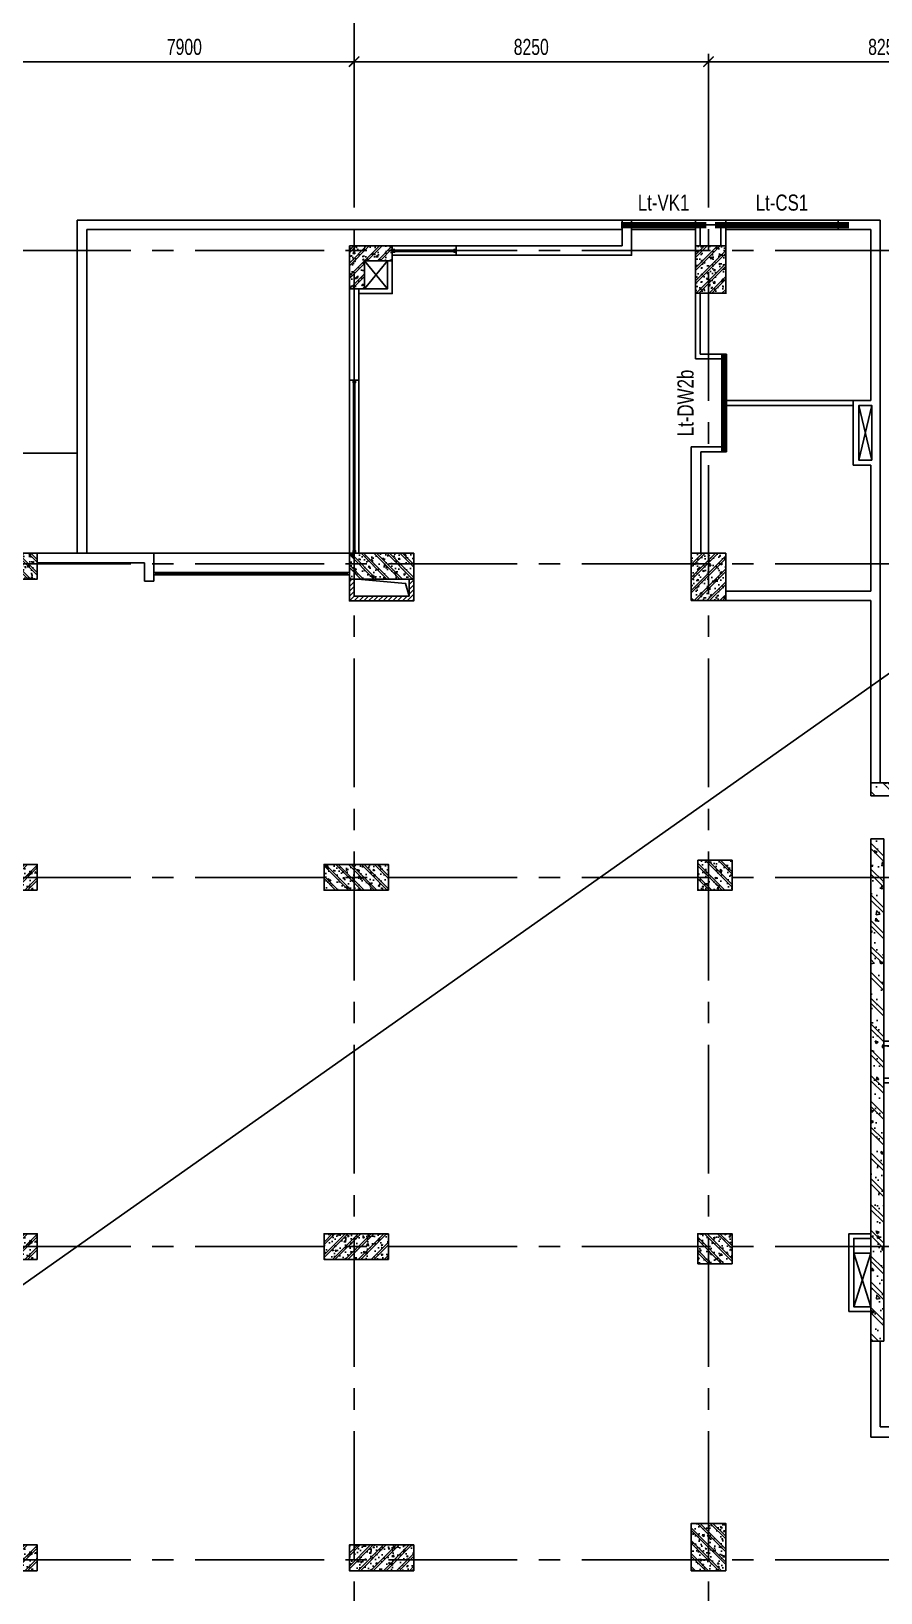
# Model space of a CAD drawing. Header units: millimetres. Extents: x 0 to 132458, y 0 to 365310.
# Drawn here: x 65310 to 85085, y 310568 to 346941 of the extents above; entities that cross this region are included whole.
import ezdxf
from ezdxf.enums import TextEntityAlignment as Align

# ---------------------------------------------------------------- set-up
doc = ezdxf.new("R2010")
doc.units = ezdxf.units.MM
doc.header["$LTSCALE"] = 400
doc.header["$PDSIZE"] = -2
doc.linetypes.add('CENTER2', pattern=[1.125, 0.75, -0.125, 0.125, -0.125])
doc.layers.get('0').update_dxf_attribs({"lineweight": 5})
doc.layers.get('Defpoints').update_dxf_attribs({"color": 2})
for name, color, linetype in [('CDC.01.AXIS', 160, 'CENTER2'), ('CDC.02.DIM', 1, 'Continuous'), ('CDC.03.BORDER', 3, 'Continuous'), ('CDC.05.STEEL', 4, 'Continuous'), ('CDC.06.TEXT', 2, 'Continuous'), ('CDC.09.COLUMN', 4, 'Continuous'), ('CDC.10.HATCH', 9, 'Continuous'), ('CDC.11.NOTE', 8, 'Continuous'), ('KCS_LANH_TO', 3, 'Continuous')]:
    doc.layers.add(name, color=color, linetype=linetype)
doc.layers.add('KCS_Plotter', color=11, linetype='Continuous', plot=False)
doc.styles.add('KCS_SMTEXT', font='arial.ttf', dxfattribs={"width": 0.7})
doc.dimstyles.new('KCS_DIM150', dxfattribs={"dimscale": 150, "dimtxt": 2.5, "dimasz": 1.6, "dimexe": 1.2, "dimexo": 0, "dimgap": 1, "dimtad": 1, "dimdec": 0, "dimzin": 0, "dimdsep": 46, "dimtxsty": 'KCS_SMTEXT', "dimblk": 'ARCHTICK', "dimcen": 0, "dimdle": 1, "dimclrd": 256, "dimclre": 256, "dimclrt": 2, "dimadec": 0, "dimazin": 0, "dimtfac": 1, "dimtdec": 0, "dimtix": 1, "dimtmove": 2, "dimatfit": 3, "dimfxl": 1, "dimtolj": 1, "dimtzin": 0, "dimarcsym": 0})
pattern_1 = [(130, (3568852.56, -372898.05), (-358.63009, -31.376067), [37.5, -412.5]), (185, (3568852.56, -372898.05), (69.37567, 376.09607), [30, -330]), (79.5486, (3568822.67, -372900.67), (-289.25469, 344.71977), [31.870095, -350.571056]), (133.8158, (3568852.56, -372798.05), (-533.62052, -82.75951), [56.25, -618.75]), (83.3644, (3568808.1, -372804.95), (-467.33135, 487.05894), [47.80514, -525.8565]), (188.8158, (3568852.56, -372798.05), (-467.33097, 487.0593), [45, -495]), (159, (3568802.56, -372823.05), (-298.453526, -201.309445), [37.5, -412.5]), (214, (3568802.56, -372823.05), (-121.657666, 362.57502), [30, -330]), (108.5486, (3568777.7, -372839.83), (-420.111314, 161.26525), [31.870095, -350.571056]), (142.5, (3568852.56, -372898.05), (-6.079928, 166.446927), [0, -326, 0, -335, 0, -331.25]), (172.5, (3568852.56, -372898.05), (-131.534769, 197.205856), [0, -191, 0, -318.5, 0, -126.25]), (212.5, (3568964.06, -372898.05), (-266.911218, -11.277436), [0, -125, 0, -390, 0, -517.5]), (222.5, (3569014.06, -372898.05), (-291.593085, 50.05249), [0, -162.5, 0, -259, 0, -367.5]), (135, (3568852.56, -372898.05), (150.26019, 150.26019), []), (135, (3568852.56, -372836.8), (150.26019, 150.26019), [])]

# ---------------------------------------------------------------- blocks, each defined once
blk = doc.blocks.new('ctht1 a')
at = {"layer": 'CDC.10.HATCH', "ltscale": 10}
h = blk.add_hatch(dxfattribs=at)
h.set_pattern_fill('BETONG', color=256, scale=100, style=0, pattern_type=2)
h.set_pattern_definition([(50, (5738611.56, 163803.75), (717.2602, -62.7521), [75, -825]), (355, (5738611.56, 163803.75), (-138.7513, 752.1921), [60, -660]), (100.4514, (5738671.3, 163798.5), (578.5094, 689.4395), [63.7402, -701.1421]), (46.1842, (5738611.6, 164003.75), (1067.241, -165.519), [112.5, -1237.5]), (96.6356, (5738700.5, 163990), (934.6627, 974.118), [95.6103, -1051.713]), (351.1842, (5738611.6, 164003.7), (934.662, 974.1186), [90, -990]), (21, (5738711.56, 163953.75), (596.9071, -402.6189), [75, -825]), (326, (5738711.56, 163953.75), (243.3153, 725.15), [60, -660]), (71.4514, (5738761.3, 163920.2), (840.2226, 322.5305), [63.7402, -701.1421]), (37.5, (5738611.56, 163803.75), (12.15986, 332.89385), [0, -652, 0, -670, 0, -662.5]), (7.5, (5738611.56, 163803.75), (263.06954, 394.4117), [0, -382, 0, -637, 0, -252.5]), (327.5, (5738388.56, 163803.75), (533.82244, -22.55487), [0, -250, 0, -780, 0, -1035]), (317.5, (5738288.56, 163803.75), (583.1862, 100.105), [0, -325, 0, -518, 0, -735]), (45, (5738611.56, 163803.75), (-300.5204, 300.5204), []), (45, (5738611.56, 163926.25), (-300.5204, 300.5204), [])])
h.paths.add_polyline_path([(5709835, 500919), (5708925, 500919), (5708925, 500619), (5709835, 500619)], flags=17)
h.paths.add_polyline_path([(5715125, 500919), (5713326, 500919), (5713326, 500619), (5715125, 500619)])
h.paths.add_polyline_path([(5715125, 499619), (5714825, 499619), (5714825, 487919), (5715125, 487919)])
h.paths.add_polyline_path([(5711024, 488219), (5710225, 488219), (5710225, 487919), (5711024, 487919)], flags=17)
h.paths.add_polyline_path([(5713525, 488219), (5713525, 487919), (5713823, 487919), (5713823, 488219)])
h.paths.add_polyline_path([(5712525, 487919), (5712525, 488219), (5712325, 488219), (5712325, 500919), (5711636, 500919), (5710834, 500919), (5710834, 500619), (5712025, 500619), (5712025, 499519), (5709225, 499519), (5709225, 499619), (5708925, 499619), (5708925, 498724), (5709225, 498724), (5709225, 499299), (5712025, 499299), (5712025, 496799), (5709225, 496799), (5709225, 497424), (5708925, 497424), (5708925, 496079), (5709225, 496079), (5709225, 496579), (5712025, 496579), (5712025, 494529), (5709225, 494529), (5709225, 494979), (5708925, 494979), (5708925, 493809), (5709225, 493809), (5709225, 494309), (5712025, 494309), (5712025, 492259), (5709225, 492259), (5709225, 492709), (5708925, 492709), (5708925, 491589), (5709225, 491589), (5709225, 492039), (5712025, 492039), (5712025, 489989), (5709225, 489989), (5709225, 490489), (5708925, 490489), (5708925, 487919), (5709225, 487919), (5709225, 489689), (5712025, 489689), (5712025, 488186), (5712025, 487919)])
at = {"layer": 'CDC.03.BORDER'}
for p, q in [((5709425, 500619), (5709425, 499519)), ((5709725, 500619), (5709725, 499519)), ((5709835, 500619), (5709835, 499519))]:
    blk.add_line(p, q, dxfattribs=at)
at = {"layer": 'CDC.03.BORDER', "ltscale": 10}
for p, q in [((5712324, 494794), (5713519, 494794)), ((5713519, 494794), (5713519, 494044)), ((5713629, 494794), (5714824, 494794)), ((5713629, 494794), (5713629, 494044)), ((5712324, 493934), (5714824, 493934)), ((5710225, 489689), (5710225, 488219)), ((5710335, 489689), (5710335, 488219)), ((5711345, 489689), (5711345, 489390)), ((5711345, 489390), (5711725, 489390)), ((5711725, 488219), (5711725, 489390)), ((5712025, 488219), (5711725, 488219))]:
    blk.add_line(p, q, dxfattribs=at)
at = {"layer": 'CDC.03.BORDER', "ltscale": 70}
blk.add_line((5708925, 487919), (5708895, 487919), dxfattribs=at)
at = {"layer": 'CDC.03.BORDER', "ltscale": 10}
for points in [[(5714824, 494904), (5712324, 494904)], [(5713519, 494044), (5712324, 494044)], [(5714824, 494044), (5713629, 494044)], [(5709225, 489339), (5709225, 489339), (5709525, 489339), (5709525, 489339), (5710225, 489339), (5710225, 489689), (5709225, 489689), (5709225, 489339), (5709225, 489339)]]:
    blk.add_lwpolyline(points, dxfattribs=at)
blk.add_lwpolyline([(5713525, 492734), (5713625, 492734), (5713625, 488219), (5713525, 488219)], close=True, dxfattribs=at)
blk.add_circle((5710253, 500076), 300, dxfattribs=at)
at = {"layer": 'CDC.09.COLUMN'}
for p, q in [((5708925, 500919), (5708925, 500619)), ((5712025, 500619), (5712025, 499519)), ((5708925, 499619), (5708925, 498724)), ((5709225, 499619), (5709225, 499519)), ((5712325, 489459), (5712325, 499519)), ((5712025, 499299), (5709225, 499299)), ((5709225, 499299), (5709225, 498724)), ((5712025, 499299), (5712025, 496799)), ((5709225, 498724), (5708925, 498724)), ((5708925, 497424), (5708925, 496079)), ((5708925, 497424), (5709225, 497424)), ((5709225, 497424), (5709225, 496799)), ((5709225, 496799), (5712025, 496799)), ((5709225, 496579), (5712025, 496579)), ((5709225, 496079), (5709225, 496579)), ((5712025, 496579), (5712025, 494529)), ((5708925, 496079), (5709225, 496079)), ((5709225, 494979), (5708925, 494979)), ((5708925, 494979), (5708925, 493809)), ((5709225, 494529), (5709225, 494979)), ((5709225, 494529), (5712025, 494529)), ((5709225, 494309), (5712025, 494309)), ((5709225, 493809), (5709225, 494309)), ((5712025, 494309), (5712025, 492259)), ((5708925, 493809), (5709225, 493809)), ((5708925, 491589), (5708925, 492709)), ((5709225, 492709), (5708925, 492709)), ((5709225, 492259), (5709225, 492709)), ((5712025, 492259), (5709225, 492259)), ((5709225, 491589), (5709225, 492039)), ((5712025, 492039), (5709225, 492039)), ((5712025, 492039), (5712025, 489989)), ((5709225, 491589), (5708925, 491589)), ((5708925, 487919), (5708925, 490489)), ((5709225, 490489), (5708925, 490489)), ((5709225, 489989), (5709225, 490489)), ((5712025, 489989), (5709225, 489989)), ((5709225, 487919), (5709225, 489689)), ((5712025, 489689), (5709225, 489689)), ((5712025, 489689), (5712025, 488186)), ((5710225, 487919), (5710225, 488219))]:
    blk.add_line(p, q, dxfattribs=at)
at = {"layer": 'CDC.09.COLUMN', "ltscale": 10}
for p, q in [((5709835, 500919), (5708925, 500919)), ((5709835, 500919), (5709835, 500619)), ((5712325, 500919), (5710834, 500919)), ((5710834, 500919), (5710834, 500619)), ((5712325, 500919), (5711636, 500919)), ((5712244, 500919), (5712244, 500919)), ((5712325, 488219), (5712325, 500919)), ((5715125, 500919), (5713326, 500919)), ((5713326, 500919), (5713326, 500619)), ((5715125, 500919), (5715125, 500619)), ((5709835, 500619), (5708925, 500619)), ((5710834, 500619), (5712025, 500619)), ((5715125, 500619), (5713326, 500619)), ((5709225, 499619), (5708925, 499619)), ((5712025, 499519), (5709225, 499519)), ((5714825, 499619), (5714825, 487919)), ((5715125, 499619), (5714825, 499619)), ((5715125, 499619), (5715125, 487919)), ((5714825, 493994), (5714825, 494844)), ((5711024, 488219), (5710225, 488219)), ((5711024, 488219), (5711024, 487919)), ((5712025, 488186), (5712025, 487919)), ((5712025, 488186), (5712025, 488186)), ((5712525, 488219), (5712325, 488219)), ((5712525, 487919), (5712525, 488219)), ((5713825, 488219), (5713525, 488219)), ((5713525, 487919), (5713525, 488219)), ((5713825, 487919), (5713825, 488219)), ((5709225, 487919), (5708925, 487919)), ((5711024, 487919), (5710225, 487919)), ((5712525, 487919), (5712025, 487919)), ((5713825, 487919), (5713525, 487919)), ((5713605, 487919), (5713605, 487919)), ((5715125, 487919), (5714825, 487919)), ((5714905, 487919), (5714905, 487919))]:
    blk.add_line(p, q, dxfattribs=at)
at = {"layer": 'CDC.10.HATCH', "ltscale": 10}
for points in [[(5709425, 499519), (5709498, 500518), (5709725, 500619)], [(5712324, 494042), (5712432, 494692), (5713519, 494794)], [(5713629, 494042), (5713737, 494692), (5714824, 494794)], [(5709225, 489339), (5709319, 489575), (5710225, 489689)], [(5711345, 489689), (5711912, 489580), (5712025, 488219)]]:
    blk.add_lwpolyline(points, dxfattribs=at)
at = {"layer": 'CDC.11.NOTE', "ltscale": 10}
blk.add_lwpolyline([(5709925, 501152), (5710788, 501152), (5710788, 499755), (5709925, 499755)], close=True, dxfattribs=at)
blk = doc.blocks.new('T1')
at = {"layer": 'CDC.10.HATCH'}
h = blk.add_hatch(dxfattribs=at)
h.set_pattern_fill('CHAU-01', color=256, scale=50, style=0, pattern_type=2)
h.set_pattern_definition([(50, (56999.97, 0), (358.63009, -31.376067), [37.5, -412.5]), (355, (56999.97, 0), (-69.37567, 376.09607), [30, -330]), (100.4514, (57029.86, -2.6), (289.25469, 344.71977), [31.870095, -350.571056]), (46.1842, (56999.97, 100), (533.62052, -82.75951), [56.25, -618.75]), (96.6356, (57044.44, 93.1), (467.33135, 487.05894), [47.80514, -525.8565]), (351.1842, (56999.97, 100), (467.33097, 487.0593), [45, -495]), (21, (57049.97, 75), (298.453526, -201.309445), [37.5, -412.5]), (326, (57049.97, 75), (121.657666, 362.57502), [30, -330]), (71.4514, (57074.84, 58.22), (420.111314, 161.26525), [31.870095, -350.571056]), (37.5, (56999.97, 0), (6.079928, 166.446927), [0, -326, 0, -335, 0, -331.25]), (7.5, (56999.97, 0), (131.534769, 197.205856), [0, -191, 0, -318.5, 0, -126.25]), (327.5, (56888.47, 0), (266.911218, -11.277436), [0, -125, 0, -390, 0, -517.5]), (317.5, (56838.47, 0), (291.593085, 50.05249), [0, -162.5, 0, -259, 0, -367.5]), (45, (56999.97, 0), (-150.26019, 150.26019), []), (45, (56999.97, 61.25), (-150.26019, 150.26019), [])])
h.paths.add_polyline_path([(1797680, -72848), (1797570, -72848), (1797570, -73738), (1797680, -73738)])
h.paths.add_polyline_path([(1798570, -72848), (1797680, -72848), (1797680, -73738), (1797920, -73738), (1797920, -73088), (1798570, -73088)])
h.paths.add_polyline_path([(1798570, -72738), (1797680, -72738), (1797680, -72848), (1798570, -72848)])
h.paths.add_polyline_path([(1797680, -72738), (1797570, -72738), (1797570, -72848), (1797680, -72848)])
h = blk.add_hatch(dxfattribs=at)
h.set_pattern_fill('CHAU-01', color=256, scale=50, style=0, pattern_type=2)
h.set_pattern_definition([(50, (58906.88, -372898.05), (358.63009, -31.376067), [37.5, -412.5]), (355, (58906.88, -372898.05), (-69.37567, 376.09607), [30, -330]), (100.4514, (58936.77, -372900.67), (289.25469, 344.71977), [31.870095, -350.571056]), (46.1842, (58906.9, -372798.05), (533.62052, -82.75951), [56.25, -618.75]), (96.6356, (58951.35, -372804.95), (467.33135, 487.05894), [47.80514, -525.8565]), (351.1842, (58906.9, -372798.05), (467.33097, 487.0593), [45, -495]), (21, (58956.88, -372823.05), (298.453526, -201.309445), [37.5, -412.5]), (326, (58956.88, -372823.05), (121.657666, 362.57502), [30, -330]), (71.4514, (58981.75, -372839.83), (420.111314, 161.26525), [31.870095, -350.571056]), (37.5, (58906.88, -372898.05), (6.079928, 166.446927), [0, -326, 0, -335, 0, -331.25]), (7.5, (58906.88, -372898.05), (131.534769, 197.205856), [0, -191, 0, -318.5, 0, -126.25]), (327.5, (58795.38, -372898.05), (266.911218, -11.277436), [0, -125, 0, -390, 0, -517.5]), (317.5, (58745.38, -372898.05), (291.593085, 50.05249), [0, -162.5, 0, -259, 0, -367.5]), (45, (58906.88, -372898.05), (-150.26019, 150.26019), []), (45, (58906.88, -372836.8), (-150.26019, 150.26019), [])])
h.paths.add_polyline_path([(1805930, -72738), (1805630, -72738), (1805630, -72848), (1805930, -72848)])
h.paths.add_polyline_path([(1805930, -72848), (1805630, -72848), (1805630, -73838), (1805930, -73838)])
h.paths.add_polyline_path([(1806330, -72848), (1805930, -72848), (1805930, -73838), (1806330, -73838)])
h.paths.add_polyline_path([(1806330, -72738), (1805930, -72738), (1805930, -72848), (1806330, -72848)])
h = blk.add_hatch(dxfattribs=at)
h.set_pattern_fill('CHAU-01', color=256, scale=50, angle=270, style=0, pattern_type=2)
h.set_pattern_definition([(320, (41048.68, -387218.96), (-31.376067, -358.63009), [37.5, -412.5]), (265, (41048.68, -387218.96), (376.09607, 69.37567), [30, -330]), (10.4514, (41046.06, -387248.85), (344.71977, -289.25469), [31.870095, -350.571056]), (316.1842, (41148.68, -387218.96), (-82.75951, -533.62052), [56.25, -618.75]), (6.6356, (41141.8, -387263.43), (487.05894, -467.33135), [47.80514, -525.8565]), (261.1842, (41148.7, -387218.96), (487.0593, -467.33097), [45, -495]), (291, (41123.68, -387268.96), (-201.309445, -298.453526), [37.5, -412.5]), (236, (41123.68, -387268.96), (362.57502, -121.657666), [30, -330]), (341.4514, (41106.9, -387293.83), (161.26525, -420.111314), [31.870095, -350.571056]), (307.5, (41048.68, -387218.96), (166.446927, -6.079928), [0, -326, 0, -335, 0, -331.25]), (277.5, (41048.68, -387218.96), (197.205856, -131.534769), [0, -191, 0, -318.5, 0, -126.25]), (237.5, (41048.68, -387107.46), (-11.277436, -266.911218), [0, -125, 0, -390, 0, -517.5]), (227.5, (41048.68, -387057.46), (50.05249, -291.593085), [0, -162.5, 0, -259, 0, -367.5]), (315, (41048.68, -387218.96), (150.26019, 150.26019), []), (315, (41109.93, -387218.96), (150.26019, 150.26019), [])])
h.paths.add_polyline_path([(1790305, -79898), (1790305, -80498), (1789805, -80498), (1789805, -79898)])
h = blk.add_hatch(dxfattribs=at)
h.set_pattern_fill('CHAU-01', color=256, scale=50, style=0, pattern_type=2)
h.set_pattern_definition([(310, (56999.97, -183495.4), (358.63009, 31.376067), [37.5, -412.5]), (5, (56999.97, -183495.4), (-69.37567, -376.09607), [30, -330]), (259.5486, (57029.86, -183492.77), (289.25469, -344.71977), [31.870095, -350.571056]), (313.8158, (56999.97, -183595.4), (533.62052, 82.75951), [56.25, -618.75]), (263.3644, (57044.44, -183588.5), (467.33135, -487.05894), [47.80514, -525.8565]), (8.8158, (56999.97, -183595.4), (467.33097, -487.0593), [45, -495]), (339, (57049.97, -183570.4), (298.453526, 201.309445), [37.5, -412.5]), (34, (57049.97, -183570.4), (121.657666, -362.57502), [30, -330]), (288.5486, (57074.84, -183553.6), (420.111314, -161.26525), [31.870095, -350.571056]), (322.5, (56999.97, -183495.39), (6.079928, -166.446927), [0, -326, 0, -335, 0, -331.25]), (352.5, (56999.97, -183495.39), (131.534769, -197.205856), [0, -191, 0, -318.5, 0, -126.25]), (32.5, (56888.47, -183495.39), (266.911218, 11.277436), [0, -125, 0, -390, 0, -517.5]), (42.5, (56838.47, -183495.39), (291.593085, -50.05249), [0, -162.5, 0, -259, 0, -367.5]), (315, (56999.97, -183495.39), (-150.26019, -150.26019), []), (315, (56999.97, -183556.64), (-150.26019, -150.26019), [])])
h.paths.add_polyline_path([(1799070, -80498), (1797680, -80498), (1797680, -80148), (1799070, -80148)])
h.paths.add_polyline_path([(1799070, -80148), (1797680, -80148), (1797680, -79898), (1799070, -79898)])
h.paths.add_polyline_path([(1797680, -80148), (1797570, -80148), (1797570, -79898), (1797680, -79898)])
h.paths.add_polyline_path([(1797680, -80498), (1797570, -80498), (1797570, -80148), (1797680, -80148)])
h = blk.add_hatch(dxfattribs=at)
h.set_pattern_fill('CHAU-01', color=256, scale=50, style=0, pattern_type=2)
h.set_pattern_definition([(50, (58806.37, -372898.05), (358.63009, -31.376067), [37.5, -412.5]), (355, (58806.37, -372898.05), (-69.37567, 376.09607), [30, -330]), (100.4514, (58836.26, -372900.67), (289.25469, 344.71977), [31.870095, -350.571056]), (46.1842, (58806.37, -372798.05), (533.62052, -82.75951), [56.25, -618.75]), (96.6356, (58850.84, -372804.95), (467.33135, 487.05894), [47.80514, -525.8565]), (351.1842, (58806.37, -372798.05), (467.33097, 487.0593), [45, -495]), (21, (58856.37, -372823.05), (298.453526, -201.309445), [37.5, -412.5]), (326, (58856.37, -372823.05), (121.657666, 362.57502), [30, -330]), (71.4514, (58881.24, -372839.83), (420.111314, 161.26525), [31.870095, -350.571056]), (37.5, (58806.37, -372898.05), (6.079928, 166.446927), [0, -326, 0, -335, 0, -331.25]), (7.5, (58806.37, -372898.05), (131.534769, 197.205856), [0, -191, 0, -318.5, 0, -126.25]), (327.5, (58694.87, -372898.05), (266.911218, -11.277436), [0, -125, 0, -390, 0, -517.5]), (317.5, (58644.87, -372898.05), (291.593085, 50.05249), [0, -162.5, 0, -259, 0, -367.5]), (45, (58806.37, -372898.05), (-150.26019, 150.26019), []), (45, (58806.37, -372836.8), (-150.26019, 150.26019), [])])
h.paths.add_polyline_path([(1805829, -80148), (1805530, -80148), (1805530, -80998), (1805829, -80998)])
h.paths.add_polyline_path([(1805829, -79898), (1805530, -79898), (1805530, -80148), (1805829, -80148)])
h.paths.add_polyline_path([(1806330, -79898), (1805829, -79898), (1805829, -80148), (1806330, -80148)])
h.paths.add_polyline_path([(1806330, -80148), (1805829, -80148), (1805829, -80998), (1806330, -80998)])
h = blk.add_hatch(dxfattribs=at)
h.set_pattern_fill('CHAU-01', color=256, scale=50, angle=270, style=0, pattern_type=2)
h.set_pattern_definition([(40, (41048.68, 219573.62), (-31.376067, 358.63009), [37.5, -412.5]), (95, (41048.68, 219573.6), (376.09607, -69.37567), [30, -330]), (349.5486, (41046.06, 219603.5), (344.71977, 289.25469), [31.870095, -350.571056]), (43.8158, (41148.68, 219573.6), (-82.75951, 533.62052), [56.25, -618.75]), (353.3644, (41141.8, 219618.1), (487.05894, 467.33135), [47.80514, -525.8565]), (98.8158, (41148.7, 219573.6), (487.0593, 467.33097), [45, -495]), (69, (41123.68, 219623.62), (-201.309445, 298.453526), [37.5, -412.5]), (124, (41123.68, 219623.6), (362.57502, 121.657666), [30, -330]), (18.5486, (41106.9, 219648.5), (161.26525, 420.111314), [31.870095, -350.571056]), (52.5, (41048.68, 219573.62), (166.446927, 6.079928), [0, -326, 0, -335, 0, -331.25]), (82.5, (41048.68, 219573.62), (197.205856, 131.534769), [0, -191, 0, -318.5, 0, -126.25]), (122.5, (41048.68, 219462.12), (-11.277436, 266.911218), [0, -125, 0, -390, 0, -517.5]), (132.5, (41048.68, 219412.12), (50.05249, 291.593085), [0, -162.5, 0, -259, 0, -367.5]), (45, (41048.68, 219573.62), (150.26019, -150.26019), []), (45, (41109.93, 219573.62), (150.26019, -150.26019), [])])
h.paths.add_polyline_path([(1790305, -87148), (1790305, -87748), (1789805, -87748), (1789805, -87148)])
h = blk.add_hatch(dxfattribs=at)
h.set_pattern_fill('CHAU-01', color=256, scale=50, style=0, pattern_type=2)
h.set_pattern_definition([(310, (56409.93, -190745.43), (358.63009, 31.376067), [37.5, -412.5]), (5, (56409.93, -190745.43), (-69.37567, -376.09607), [30, -330]), (259.5486, (56439.8, -190742.8), (289.25469, -344.71977), [31.870095, -350.571056]), (313.8158, (56409.93, -190845.43), (533.62052, 82.75951), [56.25, -618.75]), (263.3644, (56454.4, -190838.53), (467.33135, -487.05894), [47.80514, -525.8565]), (8.8158, (56409.93, -190845.43), (467.33097, -487.0593), [45, -495]), (339, (56459.93, -190820.43), (298.453526, 201.309445), [37.5, -412.5]), (34, (56459.93, -190820.43), (121.657666, -362.57502), [30, -330]), (288.5486, (56484.8, -190803.65), (420.111314, -161.26525), [31.870095, -350.571056]), (322.5, (56409.93, -190745.43), (6.079928, -166.446927), [0, -326, 0, -335, 0, -331.25]), (352.5, (56409.93, -190745.43), (131.534769, -197.205856), [0, -191, 0, -318.5, 0, -126.25]), (32.5, (56298.43, -190745.43), (266.911218, 11.277436), [0, -125, 0, -390, 0, -517.5]), (42.5, (56248.43, -190745.43), (291.593085, -50.05249), [0, -162.5, 0, -259, 0, -367.5]), (315, (56409.93, -190745.43), (-150.26019, -150.26019), []), (315, (56409.93, -190806.68), (-150.26019, -150.26019), [])])
h.paths.add_polyline_path([(1798480, -87748), (1797090, -87748), (1797090, -87398), (1798480, -87398)])
h.paths.add_polyline_path([(1798480, -87398), (1797090, -87398), (1797090, -87148), (1798480, -87148)])
h.paths.add_polyline_path([(1797090, -87398), (1796980, -87398), (1796980, -87148), (1797090, -87148)])
h.paths.add_polyline_path([(1797090, -87748), (1796980, -87748), (1796980, -87398), (1797090, -87398)])
h = blk.add_hatch(dxfattribs=at)
h.set_pattern_fill('CHAU-01', color=256, scale=50, style=0, pattern_type=2)
h.set_pattern_definition(pattern_1)
h.paths.add_polyline_path([(1805930, -87048), (1806480, -87048), (1806480, -87448), (1805930, -87448)])
h.paths.add_polyline_path([(1805930, -87448), (1806480, -87448), (1806480, -87748), (1805930, -87748)])
h.paths.add_polyline_path([(1805680, -87448), (1805930, -87448), (1805930, -87748), (1805680, -87748)])
h.paths.add_polyline_path([(1805680, -87048), (1805930, -87048), (1805930, -87448), (1805680, -87448)])
h = blk.add_hatch(dxfattribs=at)
h.set_pattern_fill('CHAU-01', color=256, scale=50, angle=270, style=0, pattern_type=2)
h.set_pattern_definition([(40, (41048.68, 210973.62), (-31.376067, 358.63009), [37.5, -412.5]), (95, (41048.68, 210973.6), (376.09607, -69.37567), [30, -330]), (349.5486, (41046.06, 211003.5), (344.71977, 289.25469), [31.870095, -350.571056]), (43.8158, (41148.68, 210973.6), (-82.75951, 533.62052), [56.25, -618.75]), (353.3644, (41141.8, 211018.1), (487.05894, 467.33135), [47.80514, -525.8565]), (98.8158, (41148.7, 210973.6), (487.0593, 467.33097), [45, -495]), (69, (41123.68, 211023.62), (-201.309445, 298.453526), [37.5, -412.5]), (124, (41123.68, 211023.6), (362.57502, 121.657666), [30, -330]), (18.5486, (41106.9, 211048.5), (161.26525, 420.111314), [31.870095, -350.571056]), (52.5, (41048.68, 210973.62), (166.446927, 6.079928), [0, -326, 0, -335, 0, -331.25]), (82.5, (41048.68, 210973.62), (197.205856, 131.534769), [0, -191, 0, -318.5, 0, -126.25]), (122.5, (41048.68, 210862.12), (-11.277436, 266.911218), [0, -125, 0, -390, 0, -517.5]), (132.5, (41048.68, 210812.12), (50.05249, 291.593085), [0, -162.5, 0, -259, 0, -367.5]), (45, (41048.68, 210973.62), (150.26019, -150.26019), []), (45, (41109.93, 210973.62), (150.26019, -150.26019), [])])
h.paths.add_polyline_path([(1790305, -95748), (1790305, -96348), (1789805, -96348), (1789805, -95748)])
h = blk.add_hatch(dxfattribs=at)
h.set_pattern_fill('CHAU-01', color=256, scale=50, style=0, pattern_type=2)
h.set_pattern_definition([(50, (56409.93, 7250.04), (358.63009, -31.376067), [37.5, -412.5]), (355, (56409.93, 7250.04), (-69.37567, 376.09607), [30, -330]), (100.4514, (56439.8, 7247.43), (289.25469, 344.71977), [31.870095, -350.571056]), (46.1842, (56409.93, 7350.04), (533.62052, -82.75951), [56.25, -618.75]), (96.6356, (56454.4, 7343.14), (467.33135, 487.05894), [47.80514, -525.8565]), (351.1842, (56409.93, 7350.04), (467.33097, 487.0593), [45, -495]), (21, (56459.93, 7325.04), (298.453526, -201.309445), [37.5, -412.5]), (326, (56459.93, 7325.04), (121.657666, 362.57502), [30, -330]), (71.4514, (56484.8, 7308.27), (420.111314, 161.26525), [31.870095, -350.571056]), (37.5, (56409.93, 7250.04), (6.079928, 166.446927), [0, -326, 0, -335, 0, -331.25]), (7.5, (56409.93, 7250.04), (131.534769, 197.205856), [0, -191, 0, -318.5, 0, -126.25]), (327.5, (56298.43, 7250.04), (266.911218, -11.277436), [0, -125, 0, -390, 0, -517.5]), (317.5, (56248.43, 7250.04), (291.593085, 50.05249), [0, -162.5, 0, -259, 0, -367.5]), (45, (56409.93, 7250.04), (-150.26019, 150.26019), []), (45, (56409.93, 7311.3), (-150.26019, 150.26019), [])])
h.paths.add_polyline_path([(1798480, -95748), (1797090, -95748), (1797090, -96098), (1798480, -96098)])
h.paths.add_polyline_path([(1798480, -96098), (1797090, -96098), (1797090, -96348), (1798480, -96348)])
h.paths.add_polyline_path([(1797090, -96098), (1796980, -96098), (1796980, -96348), (1797090, -96348)])
h.paths.add_polyline_path([(1797090, -95748), (1796980, -95748), (1796980, -96098), (1797090, -96098)])
h = blk.add_hatch(dxfattribs=at)
h.set_pattern_fill('CHAU-01', color=256, scale=50, style=0, pattern_type=2)
h.set_pattern_definition(pattern_1)
h.paths.add_polyline_path([(1805930, -95748), (1806480, -95748), (1806480, -96048), (1805930, -96048)])
h.paths.add_polyline_path([(1805930, -96048), (1806480, -96048), (1806480, -96448), (1805930, -96448)])
h.paths.add_polyline_path([(1805680, -96048), (1805930, -96048), (1805930, -96448), (1805680, -96448)])
h.paths.add_polyline_path([(1805680, -95748), (1805930, -95748), (1805930, -96048), (1805680, -96048)])
h = blk.add_hatch(dxfattribs=at)
h.set_pattern_fill('CHAU-01', color=256, scale=50, style=0, pattern_type=2)
h.set_pattern_definition([(310, (58806.37, 189402.67), (358.63009, 31.376067), [37.5, -412.5]), (5, (58806.37, 189402.67), (-69.37567, -376.09607), [30, -330]), (259.5486, (58836.26, 189405.28), (289.25469, -344.71977), [31.870095, -350.571056]), (313.8158, (58806.37, 189302.67), (533.62052, 82.75951), [56.25, -618.75]), (263.3644, (58850.84, 189309.56), (467.33135, -487.05894), [47.80514, -525.8565]), (8.8158, (58806.37, 189302.67), (467.33097, -487.0593), [45, -495]), (339, (58856.37, 189327.67), (298.453526, 201.309445), [37.5, -412.5]), (34, (58856.37, 189327.67), (121.657666, -362.57502), [30, -330]), (288.5486, (58881.24, 189344.44), (420.111314, -161.26525), [31.870095, -350.571056]), (322.5, (58806.37, 189402.67), (6.079928, -166.446927), [0, -326, 0, -335, 0, -331.25]), (352.5, (58806.37, 189402.67), (131.534769, -197.205856), [0, -191, 0, -318.5, 0, -126.25]), (32.5, (58694.87, 189402.67), (266.911218, 11.277436), [0, -125, 0, -390, 0, -517.5]), (42.5, (58644.87, 189402.67), (291.593085, -50.05249), [0, -162.5, 0, -259, 0, -367.5]), (315, (58806.37, 189402.67), (-150.26019, -150.26019), []), (315, (58806.37, 189341.42), (-150.26019, -150.26019), [])])
h.paths.add_polyline_path([(1805829, -103348), (1805530, -103348), (1805530, -102498), (1805829, -102498)])
h.paths.add_polyline_path([(1805829, -103598), (1805530, -103598), (1805530, -103348), (1805829, -103348)])
h.paths.add_polyline_path([(1806330, -103598), (1805829, -103598), (1805829, -103348), (1806330, -103348)])
h.paths.add_polyline_path([(1806330, -103348), (1805829, -103348), (1805829, -102498), (1806330, -102498)])
h = blk.add_hatch(dxfattribs=at)
h.set_pattern_fill('CHAU-01', color=256, scale=50, angle=270, style=0, pattern_type=2)
h.set_pattern_definition([(40, (41048.68, 203723.58), (-31.376067, 358.63009), [37.5, -412.5]), (95, (41048.68, 203723.58), (376.09607, -69.37567), [30, -330]), (349.5486, (41046.06, 203753.46), (344.71977, 289.25469), [31.870095, -350.571056]), (43.8158, (41148.68, 203723.58), (-82.75951, 533.62052), [56.25, -618.75]), (353.3644, (41141.8, 203768.04), (487.05894, 467.33135), [47.80514, -525.8565]), (98.8158, (41148.7, 203723.6), (487.0593, 467.33097), [45, -495]), (69, (41123.68, 203773.58), (-201.309445, 298.453526), [37.5, -412.5]), (124, (41123.68, 203773.58), (362.57502, 121.657666), [30, -330]), (18.5486, (41106.9, 203798.45), (161.26525, 420.111314), [31.870095, -350.571056]), (52.5, (41048.68, 203723.58), (166.446927, 6.079928), [0, -326, 0, -335, 0, -331.25]), (82.5, (41048.68, 203723.58), (197.205856, 131.534769), [0, -191, 0, -318.5, 0, -126.25]), (122.5, (41048.68, 203612.08), (-11.277436, 266.911218), [0, -125, 0, -390, 0, -517.5]), (132.5, (41048.68, 203562.08), (50.05249, 291.593085), [0, -162.5, 0, -259, 0, -367.5]), (45, (41048.68, 203723.58), (150.26019, -150.26019), []), (45, (41109.93, 203723.58), (150.26019, -150.26019), [])])
h.paths.add_polyline_path([(1790305, -102998), (1790305, -103598), (1789805, -103598), (1789805, -102998)])
h = blk.add_hatch(dxfattribs=at)
h.set_pattern_fill('CHAU-01', color=256, scale=50, style=0, pattern_type=2)
h.set_pattern_definition([(50, (56999.97, 0), (358.63009, -31.376067), [37.5, -412.5]), (355, (56999.97, 0), (-69.37567, 376.09607), [30, -330]), (100.4514, (57029.86, -2.6), (289.25469, 344.71977), [31.870095, -350.571056]), (46.1842, (56999.97, 100), (533.62052, -82.75951), [56.25, -618.75]), (96.6356, (57044.44, 93.1), (467.33135, 487.05894), [47.80514, -525.8565]), (351.1842, (56999.97, 100), (467.33097, 487.0593), [45, -495]), (21, (57049.97, 75), (298.453526, -201.309445), [37.5, -412.5]), (326, (57049.97, 75), (121.657666, 362.57502), [30, -330]), (71.4514, (57074.84, 58.22), (420.111314, 161.26525), [31.870095, -350.571056]), (37.5, (56999.97, 0), (6.079928, 166.446927), [0, -326, 0, -335, 0, -331.25]), (7.5, (56999.97, 0), (131.534769, 197.205856), [0, -191, 0, -318.5, 0, -126.25]), (327.5, (56888.47, 0), (266.911218, -11.277436), [0, -125, 0, -390, 0, -517.5]), (317.5, (56838.47, 0), (291.593085, 50.05249), [0, -162.5, 0, -259, 0, -367.5]), (45, (56999.97, 0), (-150.26019, 150.26019), []), (45, (56999.97, 61.25), (-150.26019, 150.26019), [])])
h.paths.add_polyline_path([(1799070, -102998), (1797680, -102998), (1797680, -103348), (1799070, -103348)])
h.paths.add_polyline_path([(1799070, -103348), (1797680, -103348), (1797680, -103598), (1799070, -103598)])
h.paths.add_polyline_path([(1797680, -103348), (1797570, -103348), (1797570, -103598), (1797680, -103598)])
h.paths.add_polyline_path([(1797680, -102998), (1797570, -102998), (1797570, -103348), (1797680, -103348)])
at = {"layer": 'CDC.05.STEEL', "ltscale": 2000}
for p, q in [((1797570, -73738), (1797570, -72738)), ((1797570, -72738), (1798570, -72738)), ((1798570, -73088), (1798570, -72738)), ((1797920, -73088), (1797920, -73738)), ((1797920, -73088), (1798570, -73088)), ((1797920, -73738), (1797570, -73738))]:
    blk.add_line(p, q, dxfattribs=at)
for points in [[(1806330, -72738), (1806330, -73838), (1805630, -73838), (1805630, -72738)], [(1790305, -79898), (1790305, -80498), (1789805, -80498), (1789805, -79898)], [(1799070, -80498), (1797570, -80498), (1797570, -79898), (1799070, -79898)], [(1806330, -79898), (1806330, -80998), (1805530, -80998), (1805530, -79898)], [(1790305, -87748), (1790305, -87148), (1789805, -87148), (1789805, -87748)], [(1798480, -87748), (1796980, -87748), (1796980, -87148), (1798480, -87148)], [(1805680, -87048), (1806480, -87048), (1806480, -87748), (1805680, -87748)], [(1790305, -96348), (1790305, -95748), (1789805, -95748), (1789805, -96348)], [(1798480, -95748), (1796980, -95748), (1796980, -96348), (1798480, -96348)], [(1805680, -96448), (1806480, -96448), (1806480, -95748), (1805680, -95748)], [(1806330, -103598), (1806330, -102498), (1805530, -102498), (1805530, -103598)], [(1790305, -103598), (1790305, -102998), (1789805, -102998), (1789805, -103598)], [(1799070, -102998), (1797570, -102998), (1797570, -103598), (1799070, -103598)]]:
    blk.add_lwpolyline(points, close=True, dxfattribs=at)
blk = doc.blocks.new('_ArchTick')
at = {"color": 0, "linetype": 'ByBlock', "const_width": 0.15}
blk.add_lwpolyline([(-0.5, -0.5), (0.5, 0.5)], dxfattribs=at)
blk = doc.blocks.new('*D69')
at = {"layer": 'CDC.02.DIM', "lineweight": -2, "ltscale": 10, "transparency": 16777216}
for p, q in [((72675, 347432), (105975, 347432)), ((72825, 345032), (72825, 347612)), ((105825, 345032), (105825, 347612))]:
    blk.add_line(p, q, dxfattribs=at)
at = {"layer": 'Defpoints', "color": 0, "ltscale": 10, "transparency": 16777216}
for p in [(105825, 347432), (72825, 345032), (105825, 345032)]:
    blk.add_point(p, dxfattribs=at)
at = {"layer": 'CDC.02.DIM', "lineweight": -2, "ltscale": 10, "transparency": 16777216, "xscale": 240, "yscale": 240, "zscale": 240, "rotation": 180}
blk.add_blockref('_ArchTick', (72825, 347432), dxfattribs=at)
at = {"layer": 'CDC.02.DIM', "lineweight": -2, "ltscale": 10, "transparency": 16777216, "xscale": 240, "yscale": 240, "zscale": 240}
blk.add_blockref('_ArchTick', (105825, 347432), dxfattribs=at)
at = {"layer": 'CDC.02.DIM', "color": 2, "ltscale": 10, "transparency": 16777216, "insert": (93450, 347774), "char_height": 375, "attachment_point": 5, "style": 'KCS_SMTEXT'}
blk.add_mtext('\\A1;33000', dxfattribs=at)
blk = doc.blocks.new('*D70')
at = {"layer": 'CDC.02.DIM', "lineweight": -2, "ltscale": 10, "transparency": 16777216}
for p, q in [((48675, 347432), (72975, 347432)), ((48825, 345032), (48825, 347612)), ((72825, 345032), (72825, 347612))]:
    blk.add_line(p, q, dxfattribs=at)
at = {"layer": 'Defpoints', "color": 0, "ltscale": 10, "transparency": 16777216}
for p in [(72825, 347432), (48825, 345032), (72825, 345032)]:
    blk.add_point(p, dxfattribs=at)
at = {"layer": 'CDC.02.DIM', "lineweight": -2, "ltscale": 10, "transparency": 16777216, "xscale": 240, "yscale": 240, "zscale": 240, "rotation": 180}
blk.add_blockref('_ArchTick', (48825, 347432), dxfattribs=at)
at = {"layer": 'CDC.02.DIM', "lineweight": -2, "ltscale": 10, "transparency": 16777216, "xscale": 240, "yscale": 240, "zscale": 240}
blk.add_blockref('_ArchTick', (72825, 347432), dxfattribs=at)
at = {"layer": 'CDC.02.DIM', "color": 2, "ltscale": 10, "transparency": 16777216, "insert": (60825, 347774), "char_height": 375, "attachment_point": 5, "style": 'KCS_SMTEXT'}
blk.add_mtext('\\A1;24000', dxfattribs=at)
blk = doc.blocks.new('*D77')
at = {"layer": 'CDC.02.DIM', "lineweight": -2, "ltscale": 10, "transparency": 16777216}
for p, q in [((81075, 345032), (81075, 346412)), ((89325, 345032), (89325, 346412)), ((89475, 346232), (80925, 346232))]:
    blk.add_line(p, q, dxfattribs=at)
at = {"layer": 'Defpoints', "color": 0, "ltscale": 10, "transparency": 16777216}
for p in [(81075, 346232), (81075, 345032), (89325, 345032)]:
    blk.add_point(p, dxfattribs=at)
at = {"layer": 'CDC.02.DIM', "lineweight": -2, "ltscale": 10, "transparency": 16777216, "xscale": 240, "yscale": 240, "zscale": 240, "rotation": 180}
blk.add_blockref('_ArchTick', (81075, 346232), dxfattribs=at)
at = {"layer": 'CDC.02.DIM', "lineweight": -2, "ltscale": 10, "transparency": 16777216, "xscale": 240, "yscale": 240, "zscale": 240}
blk.add_blockref('_ArchTick', (89325, 346232), dxfattribs=at)
at = {"layer": 'CDC.02.DIM', "color": 2, "ltscale": 10, "transparency": 16777216, "insert": (85200, 346574), "char_height": 375, "attachment_point": 5, "style": 'KCS_SMTEXT'}
blk.add_mtext('\\A1;8250', dxfattribs=at)
blk = doc.blocks.new('*D78')
at = {"layer": 'CDC.02.DIM', "lineweight": -2, "ltscale": 10, "transparency": 16777216}
for p, q in [((72825, 345032), (72825, 346412)), ((81075, 345032), (81075, 346412)), ((81225, 346232), (72675, 346232))]:
    blk.add_line(p, q, dxfattribs=at)
at = {"layer": 'Defpoints', "color": 0, "ltscale": 10, "transparency": 16777216}
for p in [(72825, 346232), (72825, 345032), (81075, 345032)]:
    blk.add_point(p, dxfattribs=at)
at = {"layer": 'CDC.02.DIM', "lineweight": -2, "ltscale": 10, "transparency": 16777216, "xscale": 240, "yscale": 240, "zscale": 240, "rotation": 180}
blk.add_blockref('_ArchTick', (72825, 346232), dxfattribs=at)
at = {"layer": 'CDC.02.DIM', "lineweight": -2, "ltscale": 10, "transparency": 16777216, "xscale": 240, "yscale": 240, "zscale": 240}
blk.add_blockref('_ArchTick', (81075, 346232), dxfattribs=at)
at = {"layer": 'CDC.02.DIM', "color": 2, "ltscale": 10, "transparency": 16777216, "insert": (76950, 346574), "char_height": 375, "attachment_point": 5, "style": 'KCS_SMTEXT'}
blk.add_mtext('\\A1;8250', dxfattribs=at)
blk = doc.blocks.new('*D81')
at = {"layer": 'CDC.02.DIM', "lineweight": -2, "ltscale": 10, "transparency": 16777216}
for p, q in [((64925, 345032), (64925, 346412)), ((72825, 345032), (72825, 346412)), ((64775, 346232), (72975, 346232))]:
    blk.add_line(p, q, dxfattribs=at)
at = {"layer": 'Defpoints', "color": 0, "ltscale": 10, "transparency": 16777216}
for p in [(72825, 346232), (64925, 345032), (72825, 345032)]:
    blk.add_point(p, dxfattribs=at)
at = {"layer": 'CDC.02.DIM', "lineweight": -2, "ltscale": 10, "transparency": 16777216, "xscale": 240, "yscale": 240, "zscale": 240, "rotation": 180}
blk.add_blockref('_ArchTick', (64925, 346232), dxfattribs=at)
at = {"layer": 'CDC.02.DIM', "lineweight": -2, "ltscale": 10, "transparency": 16777216, "xscale": 240, "yscale": 240, "zscale": 240}
blk.add_blockref('_ArchTick', (72825, 346232), dxfattribs=at)
at = {"layer": 'CDC.02.DIM', "color": 2, "ltscale": 10, "transparency": 16777216, "insert": (68875, 346574), "char_height": 375, "attachment_point": 5, "style": 'KCS_SMTEXT'}
blk.add_mtext('\\A1;7900', dxfattribs=at)

msp = doc.modelspace()

# ---------------------------------------------------------------- hatches: boundary and pattern name
at = {"layer": 'CDC.10.HATCH', "ltscale": 10}
h = msp.add_hatch(dxfattribs=at)
h.set_pattern_fill('ANSI31', color=256, scale=25, style=0)
h.set_pattern_definition([(45, (72715.24, 333672.466), (-56.1266, 56.1266), [])])
h.paths.add_polyline_path([(74215.1, 334182.5), (74105.2, 334182.5), (74105.2, 333782.1), (74105.1, 333782.5), (72825.1, 333782.5), (72825.1, 334182.5), (72715.2, 334182.5), (72715.2, 333672.5), (74215.1, 333672.5)])

# ---------------------------------------------------------------- linework, layer by layer
at = {"layer": 'CDC.01.AXIS', "ltscale": 10}
for p, q in [((72825.4, 345832.4), (72825.4, 296032.4)), ((81075.3, 345832.4), (81075.3, 296032.4)), ((10625.1, 341832.4), (111025.4, 341832.4)), ((10625.1, 334532.4), (111025.4, 334532.4)), ((10625.1, 327232.4), (111025.4, 327232.4)), ((10625.1, 318632.4), (111025.4, 318632.4)), ((10625.1, 311332.4), (111025.4, 311332.4))]:
    msp.add_line(p, q, dxfattribs=at)
msp.add_lwpolyline([(80895.3, 337147.4), (81475.3, 337147.4)], dxfattribs=at)
at = {"layer": 'CDC.03.BORDER', "ltscale": 10}
for p, q in [((66380.4, 342542.4), (79065.4, 342542.5)), ((66380.4, 341832.4), (66380.4, 342542.4)), ((66600.4, 342322.4), (79065.4, 342322.4)), ((66600.4, 341832.4), (66600.4, 342322.4)), ((80775, 342542.4), (80775, 341942.4)), ((80775.2, 342542.4), (80775.1, 341942.4)), ((85075.3, 342542.4), (84095.3, 342542.4)), ((84095.3, 342542.4), (84095.3, 342322.4)), ((84855.3, 342322.4), (84095.3, 342322.4)), ((84855.3, 339622.4), (84855.3, 342322.4)), ((84855.3, 338337.4), (84855.3, 342322.4)), ((84855.4, 342322.4), (84855.4, 338597.4)), ((85075.4, 342542.4), (85075.3, 334782.5)), ((85075.3, 342542.4), (85075.3, 329432.3)), ((66380.4, 337932.4), (66380.4, 341832.4)), ((66380.4, 337112.4), (66380.4, 341832.4)), ((66600.4, 334782.5), (66600.4, 341832.4)), ((80775.4, 340842.2), (80775.4, 339307.4)), ((80885.4, 340842.2), (80885.4, 339417.4)), ((81495.4, 340842.1), (81475.4, 340842.1)), ((85075.3, 338447.4), (85075.3, 339947.4)), ((81495.3, 339417.4), (80885.4, 339417.4)), ((81495.3, 339307.4), (81495.3, 339417.4)), ((81385.3, 339307.4), (80775.4, 339307.4)), ((81495.3, 339307.4), (81385.3, 339307.4)), ((81385.3, 339307.4), (81385.3, 339307.4)), ((81495.3, 339307.4), (81495.3, 339307.4)), ((81495.3, 338407.4), (81385.3, 338407.4)), ((84445.2, 338337.4), (81495.4, 338337.4)), ((81495.3, 338157.4), (81385.3, 338157.4)), ((84445.2, 338227.4), (81495.4, 338227.4)), ((85075.3, 336627.4), (85075.3, 338227.4)), ((81385.3, 337257.4), (80675.3, 337257.4)), ((80675.4, 334782.5), (80675.4, 337257.4)), ((81495.3, 337257.4), (81385.3, 337257.4)), ((81385.3, 337257.4), (81385.3, 337257.4)), ((81495.3, 337257.4), (81495.3, 337257.4)), ((81495.3, 337257.4), (81495.3, 337147.4)), ((65100.4, 337112.4), (66380.4, 337112.4)), ((65100.4, 337112.4), (66380.4, 337112.4)), ((81495.3, 337147.4), (80895.3, 337147.4)), ((81495.3, 337147.4), (80895.3, 337147.4)), ((80895.4, 337147.4), (80895.4, 334782.5)), ((84855.3, 336837.4), (84855.3, 333902.5)), ((84855.3, 336302.4), (84855.3, 333902.5)), ((65450.4, 334782.5), (68165.2, 334782.5)), ((68165.2, 334782.5), (68165.2, 334132.4)), ((68165.2, 334782.5), (72715, 334782.5)), ((65450.4, 334562.5), (67945.2, 334562.5)), ((67945.2, 334562.5), (67945.2, 334132.4)), ((68165.2, 334132.4), (67945.2, 334132.4)), ((81475.3, 333902.5), (84855.3, 333902.5)), ((84855.3, 333682.5), (81475.3, 333682.5)), ((84855.4, 329432.3), (84855.3, 333682.5)), ((84855.3, 318482.3), (84455.4, 318482.3)), ((84855.4, 316832.5), (84855.4, 314195)), ((85075.4, 316432.5), (85075.4, 314432.5)), ((85075.4, 314432.5), (91435.4, 314432.5)), ((91435.4, 314195), (84855.4, 314195))]:
    msp.add_line(p, q, dxfattribs=at)
at = {"layer": 'CDC.03.BORDER'}
msp.add_line((66380.4, 334782.5), (66380.4, 341832.4), dxfattribs=at)
at = {"layer": 'CDC.03.BORDER', "ltscale": 10}
for points in [[(79065.4, 341722.5), (79285.5, 341722.5), (79285.5, 342542.5), (79065.4, 342542.5), (79065.4, 341942.5)], [(79065.5, 341942.5), (75205.1, 341942.5), (75205.1, 341722.5), (79065.5, 341722.5)], [(73715.1, 341592.1), (73715.1, 340832.1), (72934.8, 340832.1)], [(73605.1, 341592.1), (73605.1, 340942.1), (73064.8, 340942.1)], [(72934.8, 339872.5), (72934.8, 340942.1), (72714.8, 340942.1), (72714.8, 339872.5), (72714.8, 339872.5)], [(72714.8, 339872.5), (72714.8, 338812.7), (72934.8, 338812.7), (72934.8, 339872.5)], [(81385.3, 338407.4), (81385.3, 338157.4)], [(81495.3, 338337.4), (81495.3, 338407.4)], [(84855.3, 338337.4), (84445.2, 338337.4), (84445.2, 336837.4), (84855.3, 336837.4)], [(81495.3, 338227.4), (81495.3, 338157.4)], [(72715.1, 334182.5), (72715.1, 333672.5), (74215.1, 333672.5), (74215.1, 334182.5)], [(72825.1, 334182.5), (72825.1, 333782.5), (74105.1, 333782.5), (74105.1, 334182.5)], [(84855.4, 318932.4), (84345.4, 318932.4), (84345.4, 317122.4), (84855.3, 317122.5)], [(84855.4, 318822.4), (84455.4, 318822.4), (84455.4, 317232.4), (84855.3, 317232.5)]]:
    msp.add_lwpolyline(points, dxfattribs=at)
for points in [[(81475.4, 342542.1), (80775, 342542.4), (80775, 341942.4), (81475.4, 341942.1)], [(80775, 341942.5), (81475.4, 341942.2), (81475.4, 342542.1), (80775, 342542.4)], [(80775, 341942.5), (81475.4, 341942.2), (81475.4, 342542.1), (80775, 342542.4)], [(81475.5, 342542.1), (80775.1, 342542.4), (80775.1, 341942.4), (81475.5, 341942.1)], [(80885, 341942.5), (81365.4, 341942.2), (81365.4, 342432.1), (80885, 342432.4)], [(84875.3, 336947.4), (84575.2, 336947.4), (84575.2, 338227.4), (84875.3, 338227.4)], [(84855.4, 318822.4), (84855.4, 318932.4), (84345.4, 318932.4), (84345.4, 317122.4), (84855.3, 317122.5), (84855.3, 317232.5), (84455.4, 317232.4), (84455.4, 318822.4), (84855.4, 318822.4)]]:
    msp.add_lwpolyline(points, close=True, dxfattribs=at)
at = {"layer": 'CDC.10.HATCH', "ltscale": 10}
for p, q in [((73064.8, 341592.1), (73605.1, 340942.1)), ((73605.1, 341592.1), (73064.8, 340942.1)), ((84575.2, 336947.4), (84875.3, 338227.4)), ((84575.2, 338227.4), (84875.3, 336947.4)), ((84455.4, 317232.4), (84855.4, 318482.4)), ((84455.4, 318482.3), (84855.4, 317232.4))]:
    msp.add_line(p, q, dxfattribs=at)
msp.add_lwpolyline([(74105.1, 333782.5), (74025.7, 334079.7), (72825.1, 334182.5)], dxfattribs=at)
at = {"layer": 'CDC.11.NOTE'}
for p, q in [((72714.8, 338812.7), (72714.8, 334782.5)), ((72934.8, 338812.7), (72934.8, 334782.5)), ((72667.3, 334330.4), (68213.3, 334330.4)), ((72667.3, 334309.5), (68213.3, 334309.6)), ((72667.3, 334309.5), (68213.3, 334309.6)), ((72667.3, 334303.2), (68213.3, 334303.3)), ((72667.3, 334303.2), (68213.3, 334303.3)), ((72667.3, 334282.4), (68213.3, 334282.4))]:
    msp.add_line(p, q, dxfattribs=at)
for points in [[(80775, 342322.5), (79285.5, 342322.5), (79285.5, 342542.5), (80775, 342542.5)], [(79345.5, 342455.4), (79285.5, 342455.4), (79285.5, 342395.4), (79345.5, 342395.4)], [(80775, 342455.4), (80715, 342455.4), (80715, 342395.4), (80775, 342395.4)], [(84095.2, 342542.4), (81475.4, 342542.1), (81475.4, 342322.1), (84095.2, 342322.4)], [(81475.4, 342409.2), (81535.4, 342409.2), (81535.4, 342469.2), (81475.4, 342469.2)], [(81535.4, 342455.1), (81475.4, 342455.1), (81475.4, 342395.1), (81535.4, 342395.1)], [(81535.4, 342455.1), (81475.4, 342455.1), (81475.4, 342395.1), (81535.4, 342395.1)], [(84095.3, 342542.4), (81475.5, 342542.1), (81475.5, 342322.1), (84095.3, 342322.4)], [(81475.5, 342409.2), (81535.5, 342409.2), (81535.5, 342469.2), (81475.5, 342469.2)], [(84095.2, 342409.5), (84035.2, 342409.5), (84035.2, 342469.5), (84095.2, 342469.5)], [(84095.3, 342409.5), (84035.3, 342409.5), (84035.3, 342469.5), (84095.3, 342469.5)], [(75205.1, 341722.5), (73715.1, 341722.5), (73715.1, 341942.1), (75205.1, 341942.1)], [(73775.1, 341855.4), (73715.1, 341855.4), (73715.1, 341795.4), (73775.1, 341795.4)], [(75205.1, 341855.4), (75145.1, 341855.4), (75145.1, 341795.4), (75205.1, 341795.4)], [(72801.9, 338812.7), (72801.9, 338752.7), (72861.9, 338752.7), (72861.9, 338812.7)], [(72801.9, 334842.5), (72801.9, 334782.5), (72861.9, 334782.5), (72861.9, 334842.5)], [(68213.3, 334282.5), (68213.3, 334330.5), (68165.2, 334330.5), (68165.2, 334282.5)], [(72667.3, 334330.4), (72667.3, 334282.4), (72715.3, 334282.4), (72715.3, 334330.4)]]:
    msp.add_lwpolyline(points, close=True, dxfattribs=at)
for points in [[(80715, 342442.5), (79345.5, 342442.5)], [(80715, 342412.5), (79345.5, 342412.5)], [(81475.4, 342442.1), (81475.4, 342442.1)], [(81475.4, 342442.1), (81475.4, 342442.1)], [(81475.4, 342412.1), (81475.4, 342412.1)], [(81475.4, 342412.1), (81475.4, 342412.1)], [(81535.4, 342452.1), (84035.2, 342452.4)], [(81535.4, 342422.1), (84035.2, 342422.4)], [(81535.5, 342452.1), (84035.3, 342452.4)], [(81535.5, 342422.1), (84035.3, 342422.4)], [(73715.1, 341842.5), (73715.1, 341842.5)], [(73715.1, 341812.5), (73715.1, 341812.5)], [(75145.1, 341842.5), (73775.1, 341842.5)], [(75145.1, 341812.5), (73775.1, 341812.5)], [(72814.8, 338752.7), (72814.8, 334842.5)], [(72844.8, 338752.7), (72844.8, 334842.5)], [(72814.8, 334782.5), (72814.8, 334782.5)], [(72844.8, 334782.5), (72844.8, 334782.5)], [(72715.3, 334402.5), (72715.3, 334402.5)], [(72715.3, 334372.5), (72715.3, 334372.5)]]:
    msp.add_lwpolyline(points, dxfattribs=at)
at = {"layer": 'KCS_LANH_TO', "color": 2, "linetype": 'ByBlock', "ltscale": 10, "const_width": 150}
for points in [[(79035.5, 342425.4), (81025, 342425.4)], [(81225.4, 342425.1), (84345.2, 342425.1)]]:
    msp.add_lwpolyline(points, dxfattribs=at)
at = {"layer": 'KCS_LANH_TO', "color": 1, "linetype": 'ByBlock', "ltscale": 10, "const_width": 150}
msp.add_lwpolyline([(81440.3, 337147.4), (81440.3, 339417.4)], dxfattribs=at)
at = {"layer": 'KCS_Plotter', "linetype": 'ByBlock', "ltscale": 10}
msp.add_line((0, 271755), (132457.5, 365310), dxfattribs=at)

# ---------------------------------------------------------------- block references
msp.add_blockref('T1', (-1724854.6, 414680.1))
at = {"ltscale": 10, "xscale": -1}
msp.add_blockref('ctht1 a', (5799979.9, -171486.8), dxfattribs=at)

# ---------------------------------------------------------------- texts
at = {"layer": 'CDC.06.TEXT', "ltscale": 10, "style": 'KCS_SMTEXT', "width": 0.75}
for s, p in [('Lt-VK1', (80030.2, 342762.9)), ('Lt-CS1', (82785.3, 342762.6))]:
    msp.add_text(s, height=375, dxfattribs=at).set_placement(p, align=Align.CENTER)
msp.add_text('Lt-DW2b', height=375, rotation=90, dxfattribs=at).set_placement((80727.8, 338282.4), align=Align.CENTER)

# ---------------------------------------------------------------- dimensions: what is measured, and where the dimension line sits
at = {"layer": 'CDC.02.DIM', "ltscale": 10}
for base, p1, picture, middle in [((72825.4, 347432.4), (48825.1, 345032.4), '*D70', (60825.2, 347773.9)), ((72825.4, 346232.4), (64925.2, 345032.4), '*D81', (68875.3, 346573.9))]:
    dim = msp.add_linear_dim(base=base, p1=p1, p2=(72825.4, 345032.4), dimstyle='KCS_DIM150', dxfattribs=at)
    dim.commit()
    dim.dimension.update_dxf_attribs({"geometry": picture, "text_midpoint": middle})
dim = msp.add_linear_dim(base=(105825.4, 347432.4), p1=(72825.4, 345032.4), p2=(105825.4, 345032.4), dimstyle='KCS_DIM150', dxfattribs=at)
dim.commit()
dim.dimension.update_dxf_attribs({"geometry": '*D69', "text_midpoint": (93450.4, 347774), "dimtype": 160})
for base, p1, p2, picture, middle in [((72825.4, 346232.4), (81075.4, 345032.4), (72825.4, 345032.4), '*D78', (76950.4, 346573.9)), ((81075.4, 346232.4), (89325.4, 345032.4), (81075.4, 345032.4), '*D77', (85200.4, 346573.9))]:
    dim = msp.add_linear_dim(base=base, p1=p1, p2=p2, angle=180, dimstyle='KCS_DIM150', dxfattribs=at)
    dim.commit()
    dim.dimension.update_dxf_attribs({"geometry": picture, "text_midpoint": middle})

doc.saveas('drawing.dxf')
